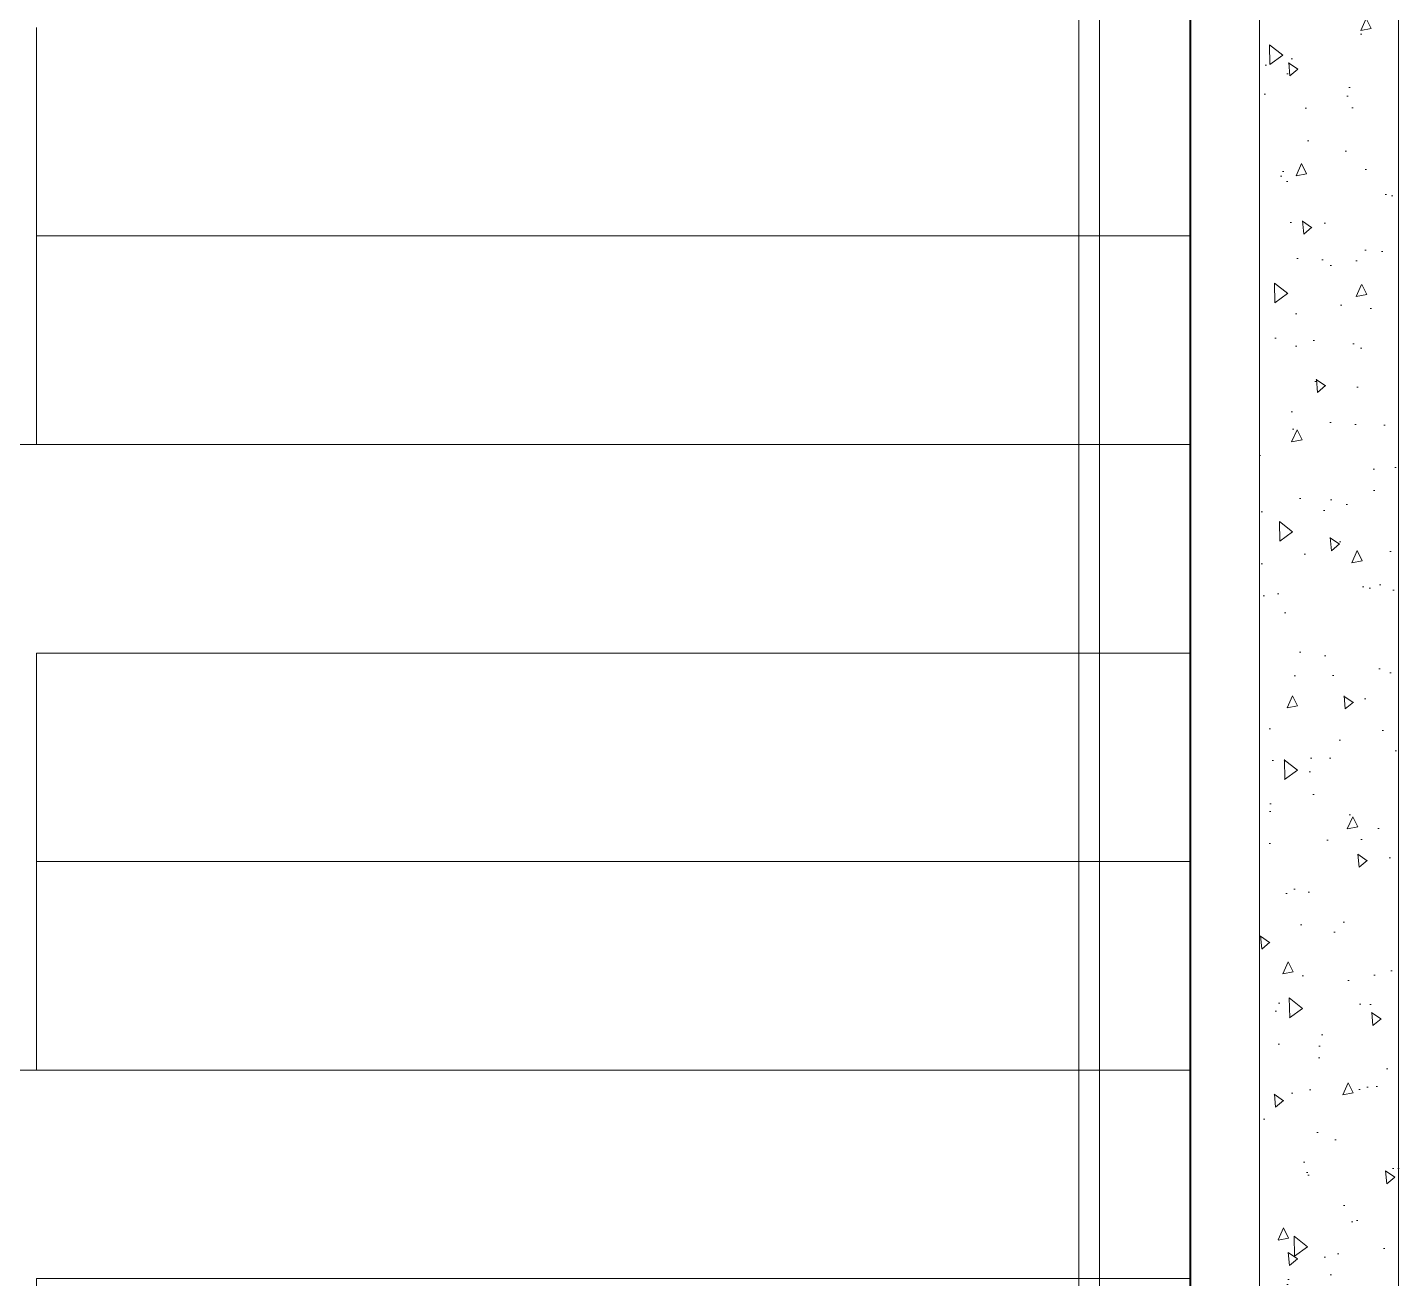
# Model space of a CAD drawing. Header units: millimetres. Extents: x -231292 to 573618, y -153144 to 564035.
# Drawn here: x 142957 to 144929, y 442902 to 444702 of the extents above; entities that cross this region are included whole.
import ezdxf

# ---------------------------------------------------------------- set-up
doc = ezdxf.new("R2010")
doc.units = ezdxf.units.MM
doc.linetypes.add('CENTER2', pattern=[28.575, 19.05, -3.175, 3.175, -3.175])
doc.layers.get('0').update_dxf_attribs({"color": 250})
for name, color, linetype, lineweight in [('АР_Стены ПЕНОблок', 250, 'Continuous', 20), ('АР_Штриховка', 250, 'Continuous', 0), ('ЛК_Открытая', 250, 'Continuous', 5), ('РД_Ограждения', 250, 'Continuous', 5), ('РД_Оси_100', 250, 'Continuous', 0)]:
    doc.layers.add(name, color=color, linetype=linetype, lineweight=lineweight)

# ---------------------------------------------------------------- blocks, each defined once
blk = doc.blocks.new('СОШ_2200_АР_ОСИ_М100_28.05.24')
at = {"layer": 'РД_Оси_100', "linetype": 'CENTER2'}
blk.add_line((94500, -6155), (94500, 139938.679), dxfattribs=at)

msp = doc.modelspace()

# ---------------------------------------------------------------- hatches: boundary and pattern name
at = {"layer": 'АР_Штриховка', "linetype": 'Continuous', "lineweight": 0}
h = msp.add_hatch(dxfattribs=at)
h.set_pattern_fill('AR-CONC', color=256, angle=45, style=0)
h.set_pattern_definition([(95, (50428.77, 366201.75), (140.09465, 117.55338), [19.05, -209.55]), (40, (50428.77, 366201.75), (-160.01845, 110.17673), [15.24, -167.64058]), (145.45144, (50440.44, 366211.55), (-19.9238, 227.7301), [16.19, -178.09024]), (91.1842, (50392.85, 366237.67), (221.41024, 161.9534), [28.575, -314.325]), (141.63556, (50411.3, 366251.17), (-7.0866, 342.82676), [24.285, -267.1356]), (36.18415, (50392.85, 366237.67), (-7.0866, 342.82676), [22.85997, -251.45973]), (66, (50419.79, 366246.65), (179.51998, 34.89515), [19.05, -209.55]), (11, (50419.79, 366246.65), (-86.53993, 173.9412), [15.24, -167.64]), (116.45145, (50434.75, 366249.56), (92.98005, 208.83634), [16.19, -178.08994]), (82.5, (50428.77, 366201.75), (-57.60547, 61.973414), [0, -165.608, 0, -170.18, 0, -168.275]), (52.5, (50428.77, 366201.75), (-23.58973, 118.087), [0, -97.028, 0, -161.798, 0, -64.135]), (12.5, (50388.716, 366161.7), (99.927863, 91.826196), [0, -63.5, 0, -198.12, 0, -262.89]), (2.5, (50370.76, 366143.74), (86.7639, 122.72239), [0, -82.55, 0, -131.572, 0, -186.69])])
h.paths.add_polyline_path([(144728.708, 441401.751), (144928.708, 441401.754), (144928.698, 442401.752), (144878.697, 442468.418), (144728.698, 442401.75)], flags=0)
h.paths.add_polyline_path([(144728.698, 442401.75), (144878.697, 442468.418), (144928.696, 442601.752), (144928.671, 444901.754), (144728.671, 444901.752)], flags=0)

# ---------------------------------------------------------------- linework, layer by layer
msp.add_lwpolyline([(144628.768, 448601.752), (144628.768, 439301.899)])
at = {"layer": 'АР_Стены ПЕНОблок', "linetype": 'Continuous', "lineweight": 20}
for p, q in [((144728.708, 441401.751), (144728.671, 444901.752)), ((144928.696, 442601.752), (144928.671, 444901.754))]:
    msp.add_line(p, q, dxfattribs=at)
at = {"layer": 'ЛК_Открытая'}
for p, q in [((144629.796, 440501.752), (144629.796, 449201.752)), ((142969.796, 444101.752), (142969.796, 444701.752)), ((144629.796, 444401.752), (142969.796, 444401.752)), ((144629.796, 444101.752), (142969.796, 444101.752)), ((142969.796, 443201.752), (142969.796, 443801.752)), ((144629.796, 443801.752), (142969.796, 443801.752)), ((144629.796, 443501.752), (142969.796, 443501.752)), ((144629.796, 443201.752), (142969.796, 443201.752)), ((144629.796, 442901.752), (142969.796, 442901.752)), ((142969.796, 442301.752), (142969.796, 442901.752))]:
    msp.add_line(p, q, dxfattribs=at)
msp.add_lwpolyline([(143799.796, 449201.752, 0, 150, 0), (143799.796, 448735.504, 0, 0, 0), (143799.796, 440516.194, 0, 0, 0)], format="xyseb", dxfattribs=at)
for points in [[(128789.796, 444101.752), (142969.796, 444101.752)], [(128789.796, 443201.752), (142969.796, 443201.752)]]:
    msp.add_lwpolyline(points, dxfattribs=at)
at = {"layer": 'РД_Ограждения'}
msp.add_lwpolyline([(144468.768, 449221.466), (144468.768, 449221.466), (144468.768, 449221.466), (144468.763, 440541.749, 0.41133262), (144498.952, 440511.752), (144728.752, 440511.752), (144728.751, 440541.771), (144509.049, 440541.743, -0.3977795), (144498.763, 440551.749), (144498.758, 449211.468, -0.41449173), (144508.758, 449221.477), (144808.768, 449221.752), (144808.768, 449251.752), (144499.447, 449251.752, 0.41898337), (144468.768, 449221.466), (144468.768, 449221.466)], format="xyb", dxfattribs=at)

# ---------------------------------------------------------------- block references
at = {"layer": 'РД_Оси_100'}
msp.add_blockref('СОШ_2200_АР_ОСИ_М100_28.05.24', (50428.768, 366201.753), dxfattribs=at)

doc.saveas('drawing.dxf')
